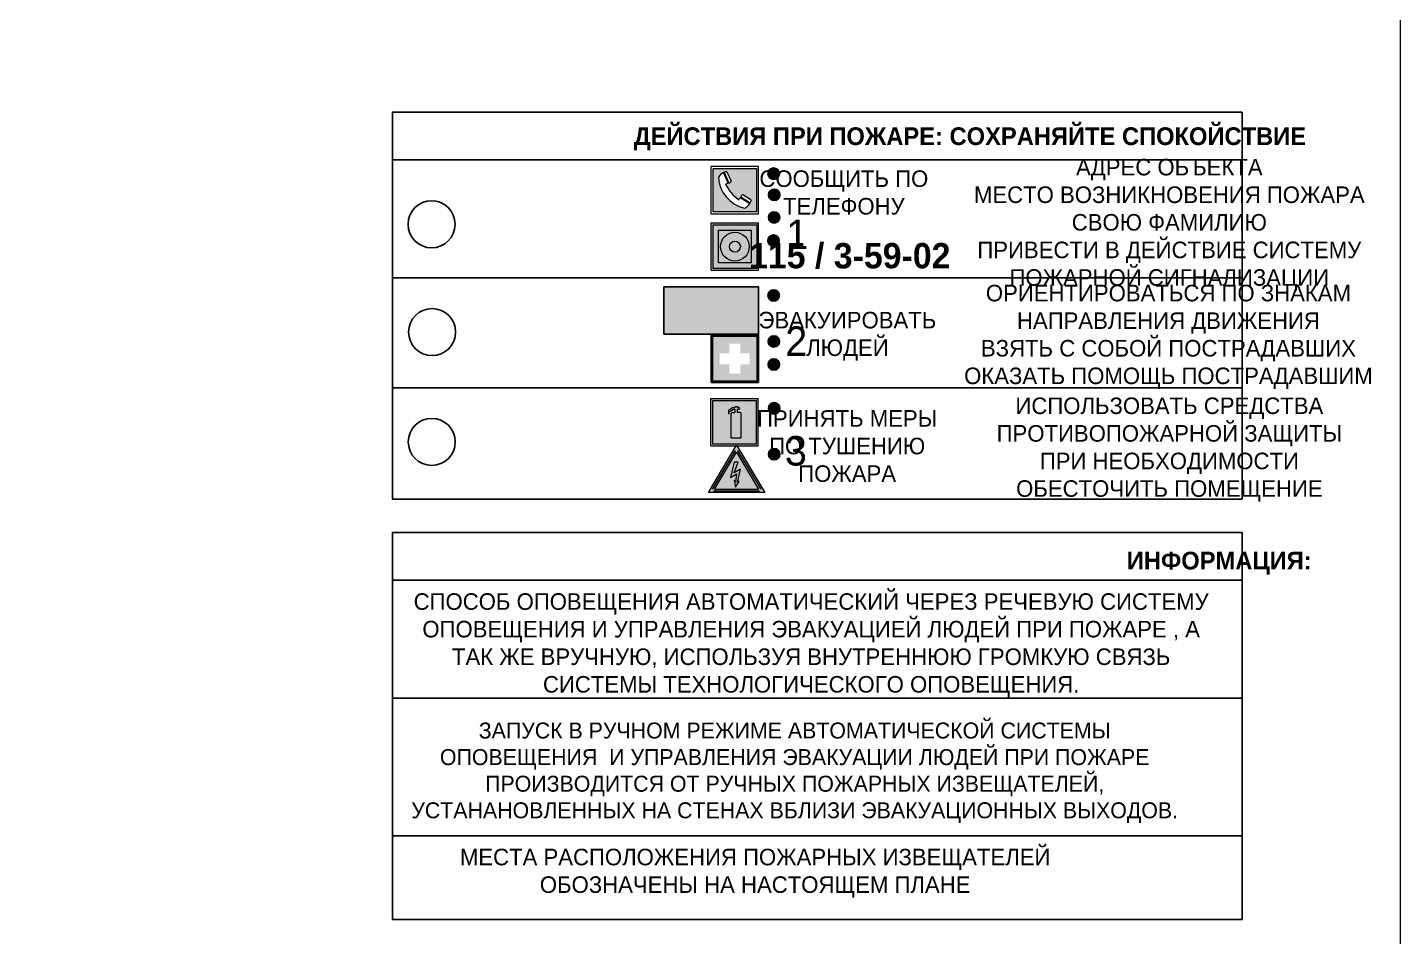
# Model space of a CAD drawing. Header units: millimetres. Extents: x 13114 to 67229, y 22859 to 38520.
# Drawn here: x 30784 to 31016.3, y 35331.7 to 35485.5 of the extents above; entities that cross this region are included whole.
import ezdxf

# ---------------------------------------------------------------- set-up
doc = ezdxf.new("R2010")
doc.units = ezdxf.units.MM
doc.styles.add('обычный', font='arial.ttf')

# ---------------------------------------------------------------- blocks, each defined once
blk = doc.blocks.new('A$C3E6D3DDE')
at = {"lineweight": 5}
h = blk.add_hatch(color=40, dxfattribs=at)
h.paths.add_polyline_path([(24.1, 1.45), (16.46, -11.35), (31.74, -11.35)])
h.paths.add_polyline_path([(24.09, -0.46), (30.03, -10.41), (18.14, -10.41)], flags=16)
h.paths.add_polyline_path([(24.54, -3.08), (23.41, -6.02), (25.13, -5.01), (24.33, -8.5), (24.82, -8.27), (23.79, -9.86), (23.4, -8.04), (23.8, -8.43), (24.04, -6.29), (22.39, -7.25), (23.44, -3.08)], flags=0)
h = blk.add_hatch(color=256, dxfattribs=at)
h.paths.add_polyline_path([(24.37, 0.03, 0.567511), (23.82, 0.03), (17.59, -10.4, 0.582454), (17.86, -10.88), (30.32, -10.88, 0.582149), (30.6, -10.4)])
h.paths.add_polyline_path([(24.09, -0.46), (18.14, -10.41), (30.03, -10.41)], flags=16)
h.paths.add_polyline_path([(24.54, -3.08), (23.41, -6.02), (25.13, -5.01), (24.33, -8.5), (24.82, -8.27), (23.79, -9.86), (23.4, -8.04), (23.8, -8.43), (24.04, -6.29), (22.39, -7.25), (23.44, -3.08)], flags=0)
h = blk.add_hatch(color=40, dxfattribs=at)
h.paths.add_polyline_path([(24.09, -0.46), (18.14, -10.41), (30.03, -10.41)])
h.paths.add_polyline_path([(24.82, -8.27), (23.79, -9.86), (23.4, -8.04), (23.8, -8.43), (24.04, -6.29), (22.39, -7.25), (23.44, -3.08), (24.54, -3.08), (23.41, -6.02), (25.13, -5.01), (24.33, -8.5)], flags=16)
at = {"color": 40, "lineweight": 5}
for p, q in [((16.46, -11.35), (24.1, 1.45)), ((24.1, 1.45), (31.74, -11.35))]:
    blk.add_line(p, q, dxfattribs=at)
at = {"lineweight": 5}
for p, q in [((17.59, -10.4), (23.82, 0.03)), ((24.37, 0.03), (30.6, -10.4)), ((18.14, -10.41), (24.09, -0.46)), ((23.44, -3.08), (22.39, -7.25)), ((23.41, -6.02), (24.54, -3.08)), ((24.54, -3.08), (23.44, -3.08)), ((24.09, -0.46), (30.03, -10.41)), ((22.39, -7.25), (24.04, -6.29)), ((25.13, -5.01), (23.41, -6.02)), ((24.04, -6.29), (23.8, -8.43)), ((24.33, -8.5), (25.13, -5.01)), ((17.86, -10.88), (30.32, -10.88)), ((18.14, -10.41), (30.03, -10.41)), ((23.8, -8.43), (23.4, -8.04)), ((23.4, -8.04), (23.79, -9.86)), ((23.79, -9.86), (24.82, -8.27)), ((24.82, -8.27), (24.33, -8.5))]:
    blk.add_line(p, q, dxfattribs=at)
at = {"color": 50, "lineweight": 5}
blk.add_line((31.74, -11.35), (16.46, -11.35), dxfattribs=at)
blk = doc.blocks.new('A$C456E1F9C')
at = {"lineweight": 5}
h = blk.add_hatch(color=242, dxfattribs=at)
h.paths.add_polyline_path([(0.51, -1.47), (0.51, -13.26), (12.29, -13.26), (12.29, -1.47)])
h.paths.add_polyline_path([(5.42, -4.95, -0.254479), (4.78, -5.4), (3.52, -2.53, -0.209735), (4.23, -2.4)], flags=16)
h.paths.add_polyline_path([(8.53, -8.6), (10.87, -10.17), (10.54, -10.76), (8.03, -9.13, -0.192251)], flags=16)
h.paths.add_polyline_path([(4.61, -5.49, 0.005518), (3.87, -5.72, 0.128647), (7.49, -10.01, 0.00809), (7.83, -9.33), (10.47, -10.97, -0.16736), (8.99, -12.25, -0.327862), (1.95, -3.95, -0.166952), (3.36, -2.62)], flags=16)
at = {"color": 242, "lineweight": 5}
for p, q in [((0, -13.77), (0, -0.97)), ((12.8, -0.97), (0, -0.97)), ((4.61, -5.49), (3.36, -2.62)), ((3.52, -2.53), (4.78, -5.4)), ((4.23, -2.4), (5.42, -4.95)), ((12.8, -13.77), (12.8, -0.97)), ((7.83, -9.33), (10.47, -10.97)), ((8.03, -9.13), (10.54, -10.76)), ((10.81, -10.12), (8.53, -8.6)), ((10.54, -10.76), (10.8, -10.3)), ((10.8, -10.3), (10.81, -10.12)), ((0, -13.77), (12.8, -13.77))]:
    blk.add_line(p, q, dxfattribs=at)
blk.add_lwpolyline([(0.51, -1.47), (12.29, -1.47), (12.29, -13.26), (0.51, -13.26)], close=True, dxfattribs=at)
for centre, radius, start, end in [((4.59, -5.34), 2.99, 114.2845, 152.1974), ((4.02, -3.27), 0.891, 76.3284, 123.7092), ((11.12, -3.31), 9.19, 183.9915, 256.6009), ((14.98, -39.1), 35.17, 107.1487, 108.4135), ((13.86, -0.94), 11.08, 205.5536, 234.8762), ((4.68, -4.59), 0.824, 276.9621, 334.0723), ((-13.31, 0.8), 23.44, 332.5487, 334.4027), ((8.94, -9.5), 0.989, 114.4092, 157.9388), ((7.87, -9.46), 3, 291.9291, 329.9329)]:
    blk.add_arc(centre, radius, start, end, dxfattribs=at)
blk = doc.blocks.new('A$C54414219')
at = {"true_color": 0xffffff}
h = blk.add_hatch(color=7, dxfattribs=at)
h.paths.add_polyline_path([(2.39, -9.45), (2.39, -18.3), (11.23, -18.3), (11.23, -9.45)], flags=0)
h.paths.add_polyline_path([(10.71, -13.87, -1), (2.92, -13.87, -1)], flags=0)
h.paths.add_polyline_path([(8.3, -13.87, -1), (5.33, -13.87, -1)], flags=0)
h.paths.add_polyline_path([(0.41, -7.47), (0.41, -20.27), (13.21, -20.27), (13.21, -7.47)])
h.paths.add_polyline_path([(0.92, -19.77), (12.71, -19.77), (12.71, -7.98), (0.92, -7.98)], flags=16)
h.paths.add_polyline_path([(11.23, -9.45), (11.23, -18.3), (2.39, -18.3), (2.39, -9.45)], flags=0)
at = {"lineweight": 5}
h = blk.add_hatch(color=242, dxfattribs=at)
h.paths.add_polyline_path([(12.71, -7.98), (0.92, -7.98), (0.92, -19.77), (12.71, -19.77)])
h.paths.add_polyline_path([(11.23, -18.3), (2.39, -18.3), (2.39, -9.45), (11.23, -9.45)], flags=16)
h.paths.add_polyline_path([(10.71, -13.87, -1), (2.92, -13.87, -1)], flags=0)
h.paths.add_polyline_path([(8.3, -13.87, -1), (5.33, -13.87, -1)], flags=0)
at = {"true_color": 0xffffff}
h = blk.add_hatch(color=7, dxfattribs=at)
h.paths.add_polyline_path([(2.39, -9.45), (2.39, -18.3), (11.23, -18.3), (11.23, -9.45)])
h.paths.add_polyline_path([(10.71, -13.87, -1), (2.92, -13.87, -1)], flags=16)
h.paths.add_polyline_path([(8.3, -13.87, -1), (5.33, -13.87, -1)], flags=0)
at = {"lineweight": 5}
h = blk.add_hatch(color=242, dxfattribs=at)
h.paths.add_polyline_path([(2.92, -13.87, 1), (10.71, -13.87, 1)])
h.paths.add_polyline_path([(8.3, -13.87, -1), (5.33, -13.87, -1)], flags=16)
at = {"color": 242, "lineweight": 5}
for p, q in [((0.41, -20.27), (0.41, -7.47)), ((0.41, -7.47), (13.21, -7.47)), ((0.41, -7.47), (13.21, -7.47)), ((13.21, -20.27), (13.21, -7.47)), ((0.41, -20.27), (13.21, -20.27))]:
    blk.add_line(p, q, dxfattribs=at)
for points in [[(0.92, -7.98), (12.71, -7.98), (12.71, -19.77), (0.92, -19.77)], [(2.39, -9.45), (11.23, -9.45), (11.23, -18.3), (2.39, -18.3)]]:
    blk.add_lwpolyline(points, close=True, dxfattribs=at)
for radius in [3.89, 1.49]:
    blk.add_circle((6.81, -13.87), radius, dxfattribs=at)
blk = doc.blocks.new('A$C32E8229D')
at = {"true_color": 0xffffff}
blk.add_hatch(color=7, dxfattribs=at).paths.add_polyline_path([(0, 0), (0, -8), (16, -8), (16, 0)])
h = blk.add_hatch(color=126)
h.paths.add_polyline_path([(0.2, -0.2), (15.8, -0.2), (15.8, -7.8), (0.2, -7.8)])
h.paths.add_polyline_path([(13.49, -2.05), (12.08, -2.05), (11.37, -2.63, 0.162397), (11.29, -2.84), (11.29, -3.63), (10.35, -3.63), (10.35, -4.05), (11.68, -4.05), (11.68, -3.48), (12.26, -4.28), (11.29, -5.1), (11.29, -6.78), (11.85, -6.78), (11.85, -5.44), (12.8, -4.64), (12.8, -5.94), (14.46, -5.94), (14.46, -5.39), (13.45, -5.39), (13.45, -3.97), (12.46, -2.59), (13.15, -2.59), (13.69, -3.34), (14.18, -3)], flags=16)
h.paths.add_polyline_path([(10.74, -1.82, 1), (11.8, -1.82, 1)], flags=16)
h.paths.add_polyline_path([(9.39, -3.59), (5.99, -3.59), (6.56, -3.03), (5.91, -3.03), (5.1, -3.83), (5.91, -4.64), (6.56, -4.64), (5.99, -4.09), (9.39, -4.09)], flags=16)
h.paths.add_polyline_path([(4.29, -1.08), (1.72, -1.08), (1.72, -6.6), (4.29, -6.6)], flags=16)
at = {"color": 126}
blk.add_lwpolyline([(16, -8), (0, -8), (0, 0), (16, 0)], close=True, dxfattribs=at)
blk = doc.blocks.new('A$C18900ED3')
h = blk.add_hatch(color=126)
h.paths.add_polyline_path([(-0.18, -0.18), (-7.02, -0.18), (-7.02, -7.02), (-0.18, -7.02)])
h.paths.add_polyline_path([(-5.89, -4.46), (-5.89, -2.77), (-4.46, -2.77), (-4.46, -1.31), (-2.77, -1.31), (-2.77, -2.77), (-1.33, -2.77), (-1.33, -4.46), (-2.77, -4.46), (-2.77, -5.89), (-4.46, -5.89), (-4.46, -4.46)], flags=16)
at = {"color": 126}
for p, q in [((-7.2, 0), (-7.2, -7.2)), ((0, 0), (-7.2, 0)), ((0, -7.2), (0, 0)), ((-7.02, -7.02), (-7.02, -0.18)), ((-7.02, -0.18), (-0.18, -0.18)), ((-0.18, -0.18), (-0.18, -7.02)), ((-7.2, -7.2), (0, -7.2)), ((-0.18, -7.02), (-7.02, -7.02))]:
    blk.add_line(p, q, dxfattribs=at)
blk = doc.blocks.new('A$C3AD82952')
at = {"true_color": 0xf5f5ff}
h = blk.add_hatch(color=7, dxfattribs=at)
h.dxf.hatch_style = 1
h.paths.add_polyline_path([(8.21, 8.73, 0.414214), (7.89, 9.05), (7.22, 9.05), (7.22, 9.92), (7.59, 9.92, 1), (7.57, 10.36), (7.22, 10.36), (7.22, 10.6), (6.43, 10.6), (6.43, 10.36), (6.01, 10.36), (4.74, 9.59), (4.74, 8.69), (4.98, 8.73), (4.98, 9.26), (6.12, 9.91), (6.43, 9.91), (6.43, 9.05), (5.76, 9.05, 0.414214), (5.44, 8.73), (5.44, 2.2), (8.21, 2.2)], flags=0)
h.paths.add_polyline_path([(12.8, 12.8), (0, 12.8), (0, 0), (12.8, 0)])
h.paths.add_polyline_path([(0.51, 12.29), (12.29, 12.29), (12.29, 0.51), (0.51, 0.51)], flags=16)
h.paths.add_polyline_path([(4.74, 9.59), (6.01, 10.36), (6.43, 10.36), (6.43, 10.6), (7.22, 10.6), (7.22, 10.36), (7.59, 10.36, -0.94586), (7.59, 9.92), (7.22, 9.92), (7.22, 9.05), (7.89, 9.05, -0.414214), (8.21, 8.73), (8.21, 2.2), (5.44, 2.2), (5.44, 8.73, -0.414214), (5.76, 9.05), (6.43, 9.05), (6.43, 9.91), (6.12, 9.91), (4.98, 9.26), (4.98, 8.73), (4.74, 8.69)], flags=0)
h = blk.add_hatch(color=242)
h.dxf.hatch_style = 1
h.paths.add_polyline_path([(12.29, 12.29), (0.51, 12.29), (0.51, 0.51), (12.29, 0.51)])
h.paths.add_polyline_path([(4.74, 8.69), (4.74, 9.59), (6.01, 10.36), (6.43, 10.36), (6.43, 10.6), (7.22, 10.6), (7.22, 10.36), (7.59, 10.36, -0.94586), (7.59, 9.92), (7.22, 9.92), (7.22, 9.05), (7.89, 9.05, -0.414214), (8.21, 8.73), (8.21, 2.2), (5.44, 2.2), (5.44, 8.73, -0.414214), (5.76, 9.05), (6.43, 9.05), (6.43, 9.91), (6.12, 9.91), (4.98, 9.26), (4.98, 8.73)], flags=16)
h = blk.add_hatch(color=7, dxfattribs=at)
h.dxf.hatch_style = 1
h.paths.add_polyline_path([(8.21, 8.73, 0.414214), (7.89, 9.05), (7.22, 9.05), (7.22, 9.92), (7.59, 9.92, 1), (7.57, 10.36), (7.22, 10.36), (7.22, 10.6), (6.43, 10.6), (6.43, 10.36), (6.01, 10.36), (4.74, 9.59), (4.74, 8.69), (4.98, 8.73), (4.98, 9.26), (6.12, 9.91), (6.43, 9.91), (6.43, 9.05), (5.76, 9.05, 0.414214), (5.44, 8.73), (5.44, 2.2), (8.21, 2.2)])
at = {"color": 242, "lineweight": 5}
for p, q in [((0, 0), (0, 12.8)), ((0, 12.8), (12.8, 12.8)), ((12.8, 0), (12.8, 12.8)), ((6.01, 10.36), (4.74, 9.59)), ((4.74, 9.59), (4.74, 8.69)), ((4.74, 8.69), (4.98, 8.73)), ((4.98, 9.26), (6.12, 9.91)), ((4.98, 8.73), (4.98, 9.26)), ((5.44, 2.2), (5.44, 8.73)), ((5.76, 9.05), (6.43, 9.05)), ((6.01, 10.36), (6.43, 10.36)), ((6.12, 9.91), (6.43, 9.91)), ((7.22, 10.6), (6.43, 10.6)), ((6.43, 10.6), (6.43, 10.36)), ((6.43, 9.91), (6.43, 9.05)), ((7.22, 10.36), (7.22, 10.6)), ((7.59, 10.36), (7.22, 10.36)), ((7.22, 9.05), (7.22, 9.92)), ((7.59, 9.92), (7.22, 9.92)), ((7.89, 9.05), (7.22, 9.05)), ((8.21, 2.2), (8.21, 8.73)), ((0, 0), (12.8, 0)), ((5.44, 2.2), (8.21, 2.2))]:
    blk.add_line(p, q, dxfattribs=at)
blk.add_lwpolyline([(0.51, 12.29), (12.29, 12.29), (12.29, 0.51), (0.51, 0.51)], close=True, dxfattribs=at)
for centre, radius, start, end in [((5.76, 8.73), 0.32, 90, 180), ((7.58, 10.14), 0.223, 273.1875, 86.8125), ((7.89, 8.73), 0.32, 0, 90)]:
    blk.add_arc(centre, radius, start, end, dxfattribs=at)

msp = doc.modelspace()

# ---------------------------------------------------------------- hatches: boundary and pattern name
at = {"lineweight": 0}
h = msp.add_hatch(color=256, dxfattribs=at)
h.dxf.hatch_style = 1
h.paths.add_polyline_path([(30909.3, 35460.74, 1), (30911.24, 35460.74, 1)])
h = msp.add_hatch(color=256, dxfattribs=at)
h.dxf.hatch_style = 1
h.paths.add_polyline_path([(30909.41, 35457.16, 1), (30911.34, 35457.16, 1)])
h = msp.add_hatch(color=256, dxfattribs=at)
h.dxf.hatch_style = 1
h.paths.add_polyline_path([(30909.37, 35453.35, 1), (30911.3, 35453.35, 1)])
h = msp.add_hatch(color=256, dxfattribs=at)
h.dxf.hatch_style = 1
h.paths.add_polyline_path([(30909.29, 35449.42, 1), (30911.22, 35449.42, 1)])
h = msp.add_hatch(color=256, dxfattribs=at)
h.dxf.hatch_style = 1
h.paths.add_polyline_path([(30909.3, 35440.15, 1), (30911.23, 35440.15, 1)])
h = msp.add_hatch(color=256, dxfattribs=at)
h.dxf.hatch_style = 1
h.paths.add_polyline_path([(30909.34, 35432.37, 1), (30911.27, 35432.37, 1)])
h = msp.add_hatch(color=256, dxfattribs=at)
h.dxf.hatch_style = 1
h.paths.add_polyline_path([(30909.33, 35428.47, 1), (30911.26, 35428.47, 1)])
h = msp.add_hatch(color=256, dxfattribs=at)
h.dxf.hatch_style = 1
h.paths.add_polyline_path([(30909.39, 35421.05, 1), (30911.32, 35421.05, 1)])
h = msp.add_hatch(color=256, dxfattribs=at)
h.dxf.hatch_style = 1
h.paths.add_polyline_path([(30909.4, 35413.28, 1), (30911.33, 35413.28, 1)])

# ---------------------------------------------------------------- linework, layer by layer
at = {"color": 5, "lineweight": 0}
msp.add_lwpolyline([(30416.34, 35160.09), (31016.34, 35160.09), (31016.34, 35555.09), (30416.34, 35555.09)], close=True, dxfattribs=at)
for points in [[(30845.76, 35463.1), (30989.53, 35463.1), (30989.53, 35471.15), (30845.76, 35471.15)], [(30845.76, 35463.1), (30989.53, 35463.1), (30989.53, 35405.7), (30845.76, 35405.7)]]:
    msp.add_lwpolyline(points, close=True)
for points in [[(30904.18, 35443.1), (30845.76, 35443.1), (30989.53, 35443.1)], [(30904.18, 35424.53), (30845.76, 35424.53), (30989.53, 35424.53)]]:
    msp.add_lwpolyline(points)
at = {"color": 0}
msp.add_lwpolyline([(30845.76, 35400.04), (30989.53, 35400.04), (30989.53, 35334.59), (30845.76, 35334.59)], close=True, dxfattribs=at)
for points in [[(30845.76, 35391.99), (30989.53, 35391.99)], [(30845.76, 35371.99), (30989.53, 35371.99)], [(30845.76, 35348.74), (30989.53, 35348.74)]]:
    msp.add_lwpolyline(points, dxfattribs=at)
for centre, radius in [((30910.27, 35460.74), 0.966), ((30910.37, 35457.16), 0.966), ((30852.39, 35452.18), 3.98), ((30910.34, 35453.35), 0.966), ((30910.25, 35449.42), 0.966), ((30910.27, 35440.15), 0.966), ((30852.48, 35433.95), 3.98), ((30910.31, 35432.37), 0.966), ((30910.3, 35428.47), 0.966), ((30910.36, 35421.05), 0.966), ((30852.42, 35415.37), 3.98), ((30910.36, 35413.28), 0.966)]:
    msp.add_circle(centre, radius)

# ---------------------------------------------------------------- block references
for name, p, xscale, yscale, zscale in [('A$C456E1F9C', (30899.71, 35462.56), 0.625, 0.625, 0.625), ('A$C54414219', (30899.46, 35457.07), 0.625, 0.625, 0.625), ('A$C18900ED3', (30907.71, 35433.43), 1.111111111007631, 1.111111111007631, 1.111111111007631), ('A$C3AD82952', (30899.66, 35414.69), 0.625, 0.625, 0.625), ('A$C3E6D3DDE', (30888.95, 35413.89), 0.625, 0.625, 0.625)]:
    msp.add_blockref(name, p, dxfattribs=dict(xscale=xscale, yscale=yscale, zscale=zscale))
at = {"xscale": -1}
msp.add_blockref('A$C32E8229D', (30907.71, 35441.58), dxfattribs=at)

# ---------------------------------------------------------------- texts
at = {"lineweight": 0, "attachment_point": 5, "style": 'обычный'}
for s, insert, char_height, width in [('{\\fProxima Nova Rg|b1|i0|c204|p2;ДЕЙСТВИЯ ПРИ ПОЖАРЕ: СОХРАНЯЙТЕ СПОКОЙСТВИЕ\\H1.6644x; }', (30943.48, 35466.65), 3, 175.1736), ('\\pi-8.4,l8.4,t8.4;{\\fProxima Nova Rg|b0|i0|c204|p2;АДРЕС ОБЪЕКТА\\PМЕСТО ВОЗНИКНОВЕНИЯ ПОЖАРА \\PСВОЮ ФАМИЛИЮ\\PПРИВЕСТИ В ДЕЙСТВИЕ СИСТЕМУ \\PПОЖАРНОЙ СИГНАЛИЗАЦИИ}', (30977.22, 35452.11), 2.8, 126.6484), ('{\\fProxima Nova Rg|b0|i0|c204|p2;СООБЩИТЬ ПО \\PТЕЛЕФОНУ}', (30922.15, 35457.55), 2.8, 126.6484), ('{\\fProxima Nova Rg|b0|i0|c204|p2;1\\H1.1667x; }', (30914.25, 35450.49), 5, 126.6484), ('{\\fProxima Nova Rg|b1|i0|c0|p2;\\H1.0714x;115 / 3-59-02\\H1.2822x; }', (30923.15, 35446.81), 4, 126.6484), ('\\pi-8.4,l8.4,t8.4;{\\fProxima Nova Rg|b0|i0|c204|p2;ОРИЕНТИРОВАТЬСЯ ПО ЗНАКАМ \\PНАПРАВЛЕНИЯ ДВИЖЕНИЯ\\PВЗЯТЬ С СОБОЙ ПОСТРАДАВШИХ\\PОКАЗАТЬ ПОМОЩЬ ПОСТРАДАВШИМ}', (30977.07, 35433.14), 2.8, 126.6484), ('{\\fProxima Nova Rg|b0|i0|c204|p2;ЭВАКУИРОВАТЬ \\PЛЮДЕЙ}', (30922.75, 35433.23), 2.8, 126.6484), ('{\\fProxima Nova Rg|b0|i0|c204|p2;2\\H1.1967x; }', (30914.1, 35432.4), 5, 126.6484), ('{\\fProxima Nova Rg|b0|i0|c204|p2;ПРИНЯТЬ МЕРЫ \\PПО ТУШЕНИЮ \\PПОЖАРА}', (30922.71, 35414.65), 2.8, 126.6484), ('\\pi-8.4,l8.4,t8.4;{\\fProxima Nova Rg|b0|i0|c204|p2;ИСПОЛЬЗОВАТЬ СРЕДСТВА \\PПРОТИВОПОЖАРНОЙ ЗАЩИТЫ \\PПРИ НЕОБХОДИМОСТИ \\PОБЕСТОЧИТЬ ПОМЕЩЕНИЕ}', (30977.23, 35414.07), 2.8, 126.6484), ('{\\fProxima Nova Rg|b0|i0|c204|p2;3\\H1.1967x; }', (30914.04, 35413.83), 5, 126.6484), ('{\\fProxima Nova Rg|b1|i0|c204|p2;ИНФОРМАЦИЯ:\\H1.1997x; }', (30985.67, 35394.85), 3, 175.1736), ('{\\fProxima Nova Rg|b0|i0|c204|p2;СПОСОБ ОПОВЕЩЕНИЯ АВТОМАТИЧЕСКИЙ ЧЕРЕЗ РЕЧЕВУЮ СИСТЕМУ ОПОВЕЩЕНИЯ И УПРАВЛЕНИЯ ЭВАКУАЦИЕЙ ЛЮДЕЙ ПРИ ПОЖАРЕ , А ТАК ЖЕ ВРУЧНУЮ, ИСПОЛЬЗУЯ ВНУТРЕННЮЮ ГРОМКУЮ СВЯЗЬ СИСТЕМЫ ТЕХНОЛОГИЧЕСКОГО ОПОВЕЩЕНИЯ.}', (30916.62, 35380.95), 2.8, 137.0334), ('{\\fProxima Nova Rg|b0|i0|c204|p2;\\P\\pt8.1;ЗАПУСК В РУЧНОМ РЕЖИМЕ АВТОМАТИЧЕСКОЙ СИСТЕМЫ ОПОВЕЩЕНИЯ  И УПРАВЛЕНИЯ ЭВАКУАЦИИ ЛЮДЕЙ ПРИ ПОЖАРЕ ПРОИЗВОДИТСЯ ОТ РУЧНЫХ ПОЖАРНЫХ ИЗВЕЩАТЕЛЕЙ, УСТАНАНОВЛЕННЫХ НА СТЕНАХ ВБЛИЗИ ЭВАКУАЦИОННЫХ ВЫХОДОВ. }', (30913.83, 35361.65), 2.7, 131.4512), ('\\pt8.4;{\\fProxima Nova Rg|b0|i0|c204|p2;\\PМЕСТА РАСПОЛОЖЕНИЯ ПОЖАРНЫХ ИЗВЕЩАТЕЛЕЙ ОБОЗНАЧЕНЫ НА НАСТОЯЩЕМ ПЛАНЕ}', (30907.14, 35344.73), 2.8, 118.5618)]:
    msp.add_mtext(s, dxfattribs=dict(at, insert=insert, char_height=char_height, width=width))

doc.saveas('drawing.dxf')
